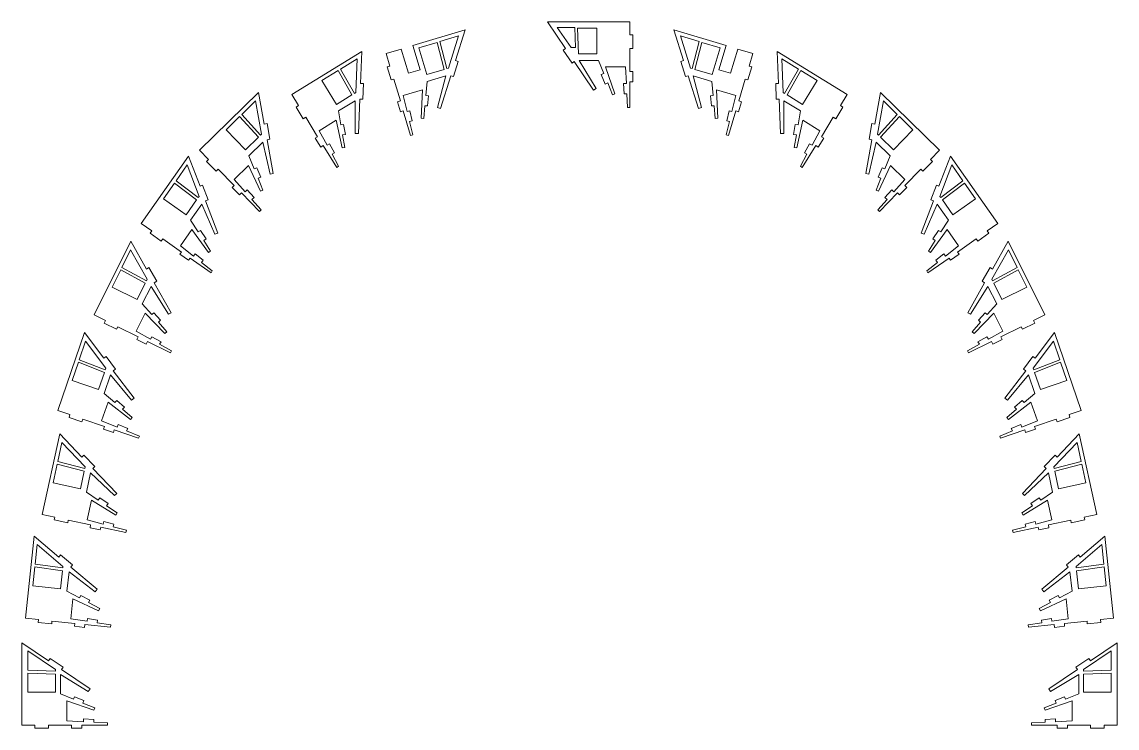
# Model space of a CAD drawing. Header units: millimetres. Extents: x -2136 to 2622, y -2915 to 1925.
# Drawn here: x 1447 to 2622, y -128 to 629 of the extents above; entities that cross this region are included whole.
import ezdxf

# ---------------------------------------------------------------- set-up
doc = ezdxf.new("R2010")
doc.units = ezdxf.units.MM

msp = doc.modelspace()

# ---------------------------------------------------------------- linework, layer by layer
at = {"color": 7, "linetype": 'Continuous', "lineweight": 15}
for p, q in [((2030, 600.2), (2010.7, 628.8)), ((2010.7, 628.8), (2099.1, 628.8)), ((2099.1, 628.8), (2099.1, 614.9)), ((1866.3, 603.4), (1922.2, 620.1)), ((1895.2, 607.7), (1915.2, 613.7)), ((1915.2, 613.7), (1904.4, 579.2)), ((1922.2, 620.1), (1911.9, 587.3)), ((2021, 622.6), (2039.8, 622.6)), ((2036.1, 601.3), (2021, 622.6)), ((2039.8, 622.6), (2040.6, 601.3)), ((2043.9, 594.5), (2042.8, 622)), ((2042.8, 622), (2063.6, 622)), ((2063.6, 622), (2063.6, 594.5)), ((2099.1, 614.9), (2102.1, 614.9)), ((2102.1, 614.9), (2102.1, 600.2)), ((2146.3, 620.1), (2156.6, 587.3)), ((2202.2, 603.4), (2146.3, 620.1)), ((2173.3, 607.7), (2153.3, 613.7)), ((2153.3, 613.7), (2164.1, 579.2)), ((1837.5, 594.8), (1853.8, 599.7)), ((1861.6, 573.7), (1853.8, 599.7)), ((1874.1, 577.4), (1866.3, 603.4)), ((1872.7, 601), (1892.4, 606.8)), ((1881.3, 572.3), (1872.7, 601)), ((1892.4, 606.8), (1899.9, 577.9)), ((1902.8, 578.7), (1895.2, 607.7)), ((2027.5, 598.6), (2030, 600.2)), ((2040.6, 601.3), (2036.1, 601.3)), ((2102.1, 600.2), (2099.1, 600.2)), ((2099.1, 600.2), (2099.1, 575.7)), ((2165.7, 578.7), (2173.3, 607.7)), ((2176.1, 606.8), (2168.6, 577.9)), ((2195.8, 601), (2176.1, 606.8)), ((2187.2, 572.3), (2195.8, 601)), ((2194.4, 577.4), (2202.2, 603.4)), ((2206.9, 573.7), (2214.7, 599.7)), ((2231, 594.8), (2214.7, 599.7)), ((1736.3, 550.8), (1811.5, 597.2)), ((1788.7, 578.2), (1806.4, 589.1)), ((1806.4, 589.1), (1804.9, 553.1)), ((1811.5, 597.2), (1810.1, 562.8)), ((1841.5, 581.5), (1837.5, 594.8)), ((2037, 584.5), (2027.5, 598.6)), ((2063.6, 594.5), (2043.9, 594.5)), ((2065.5, 587.5), (2044.6, 587.5)), ((2044.6, 587.5), (2062.9, 557.5)), ((2071.2, 573.5), (2065.5, 587.5)), ((2227, 581.5), (2231, 594.8)), ((2257, 597.2), (2258.4, 562.8)), ((2332.2, 550.8), (2257, 597.2)), ((2279.8, 578.2), (2262.1, 589.1)), ((2262.1, 589.1), (2263.6, 553.1)), ((1768.7, 565.8), (1786.1, 576.6)), ((1786.1, 576.6), (1800.9, 550.6)), ((1803.5, 552.2), (1788.7, 578.2)), ((1838.6, 580.7), (1841.5, 581.5)), ((1842.8, 566.6), (1838.6, 580.7)), ((1861.6, 573.7), (1874.1, 577.4)), ((1899.9, 577.9), (1881.3, 572.3)), ((1904.4, 579.2), (1902.8, 578.7)), ((1914.8, 586.4), (1909.7, 570.2)), ((1911.9, 587.3), (1914.8, 586.4)), ((2039.4, 586.2), (2037, 584.5)), ((2060.1, 555.7), (2039.4, 586.2)), ((2094.4, 580.5), (2072.9, 580.5)), ((2072.9, 580.5), (2082.9, 551.7)), ((2095.3, 562.8), (2094.4, 580.5)), ((2099.1, 575.7), (2102.1, 575.7)), ((2102.1, 575.7), (2102.1, 564.6)), ((2156.6, 587.3), (2153.7, 586.4)), ((2153.7, 586.4), (2158.8, 570.2)), ((2164.1, 579.2), (2165.7, 578.7)), ((2168.6, 577.9), (2187.2, 572.3)), ((2206.9, 573.7), (2194.4, 577.4)), ((2225.7, 566.6), (2229.9, 580.7)), ((2229.9, 580.7), (2227, 581.5)), ((2265, 552.2), (2279.8, 578.2)), ((2282.4, 576.6), (2267.6, 550.6)), ((2299.9, 565.8), (2282.4, 576.6)), ((1784.4, 540.4), (1768.7, 565.8)), ((1845.7, 567.5), (1842.8, 566.6)), ((1852.8, 544), (1845.7, 567.5)), ((1881.5, 564.9), (1880.1, 549.8)), ((1901.5, 570.9), (1881.5, 564.9)), ((1892.6, 536.9), (1901.5, 570.9)), ((1906.9, 571.1), (1895.9, 535.9)), ((1909.7, 570.2), (1906.9, 571.1)), ((2068.4, 572.4), (2071.2, 573.5)), ((2072.5, 562.2), (2068.4, 572.4)), ((2102.1, 564.6), (2099.1, 564.6)), ((2099.1, 564.6), (2099.1, 537)), ((2158.8, 570.2), (2161.6, 571.1)), ((2161.6, 571.1), (2172.6, 535.9)), ((2167, 570.9), (2187, 564.9)), ((2175.9, 536.9), (2167, 570.9)), ((2187, 564.9), (2188.4, 549.8)), ((2215.8, 544), (2222.8, 567.5)), ((2222.8, 567.5), (2225.7, 566.6)), ((2284.1, 540.4), (2299.9, 565.8)), ((1637.5, 491.3), (1700.7, 553)), ((1700.7, 553), (1706.8, 519.2)), ((1804.9, 553.1), (1803.5, 552.2)), ((1810.1, 562.8), (1813.1, 562.7)), ((1813.1, 562.7), (1812.4, 545.8)), ((1876.4, 556.1), (1855.8, 549.9)), ((1875.1, 525.6), (1876.4, 556.1)), ((2062.9, 557.5), (2060.1, 555.7)), ((2075.3, 563.3), (2072.5, 562.2)), ((2080.4, 550.7), (2075.3, 563.3)), ((2092.3, 562.6), (2095.3, 562.8)), ((2092.9, 551.6), (2092.3, 562.6)), ((2192.1, 556.1), (2212.7, 549.9)), ((2193.4, 525.6), (2192.1, 556.1)), ((2258.4, 562.8), (2255.5, 562.7)), ((2255.5, 562.7), (2256.1, 545.8)), ((2263.6, 553.1), (2265, 552.2)), ((2367.8, 553), (2361.7, 519.2)), ((2431, 491.3), (2367.8, 553)), ((1682.6, 529.5), (1697.5, 544.1)), ((1697.5, 544.1), (1704, 508.6)), ((1743.5, 539), (1736.3, 550.8)), ((1800.9, 550.6), (1784.4, 540.4)), ((1804.3, 544.3), (1786.5, 533.3)), ((1804.5, 509.2), (1804.3, 544.3)), ((1809.4, 545.9), (1807.9, 509.1)), ((1812.4, 545.8), (1809.4, 545.9)), ((1849.9, 543.1), (1852.8, 544)), ((1853.1, 532.5), (1849.9, 543.1)), ((1855.8, 549.9), (1860.1, 532.7)), ((1880.1, 549.8), (1883.1, 549.6)), ((1883.1, 549.6), (1882.1, 538.7)), ((2082.9, 551.7), (2080.4, 550.7)), ((2095.8, 551.7), (2092.9, 551.6)), ((2096.6, 537), (2095.8, 551.7)), ((2188.4, 549.8), (2185.4, 549.6)), ((2185.4, 549.6), (2186.4, 538.7)), ((2212.7, 549.9), (2208.4, 532.7)), ((2215.5, 532.5), (2218.6, 543.1)), ((2218.6, 543.1), (2215.8, 544)), ((2256.1, 545.8), (2259.1, 545.9)), ((2259.1, 545.9), (2260.6, 509.1)), ((2264, 509.2), (2264.2, 544.3)), ((2264.2, 544.3), (2282, 533.3)), ((2267.6, 550.6), (2284.1, 540.4)), ((2325, 539), (2332.2, 550.8)), ((2371, 544.1), (2364.6, 508.6)), ((2385.9, 529.5), (2371, 544.1)), ((1702.7, 507.4), (1682.6, 529.5)), ((1741, 537.4), (1743.5, 539)), ((1748.7, 524.9), (1741, 537.4)), ((1786.5, 533.3), (1789.1, 518.4)), ((1855.9, 533.4), (1853.1, 532.5)), ((1863.8, 506.9), (1855.9, 533.4)), ((1860.1, 532.7), (1863, 533.4)), ((1863, 533.4), (1865.6, 522.6)), ((1879.1, 538.9), (1877.9, 525.4)), ((1882.1, 538.7), (1879.1, 538.9)), ((1895.9, 535.9), (1892.6, 536.9)), ((2099.1, 537), (2096.6, 537)), ((2172.6, 535.9), (2175.9, 536.9)), ((2186.4, 538.7), (2189.4, 538.9)), ((2189.4, 538.9), (2190.6, 525.4)), ((2205.5, 533.4), (2202.9, 522.6)), ((2204.7, 506.9), (2212.6, 533.4)), ((2208.4, 532.7), (2205.5, 533.4)), ((2212.6, 533.4), (2215.5, 532.5)), ((2282, 533.3), (2279.5, 518.4)), ((2319.8, 524.9), (2327.5, 537.4)), ((2327.5, 537.4), (2325, 539)), ((2365.8, 507.4), (2385.9, 529.5)), ((1665.8, 513.1), (1680.4, 527.4)), ((1680.4, 527.4), (1700.6, 505.3)), ((1706.8, 519.2), (1709.8, 519.7)), ((1709.8, 519.7), (1712.8, 503.1)), ((1751.3, 526.5), (1748.7, 524.9)), ((1764.1, 505.6), (1751.3, 526.5)), ((1783.9, 523.4), (1765.6, 512.1)), ((1790.5, 493.7), (1783.9, 523.4)), ((1789.1, 518.4), (1792, 518.9)), ((1792, 518.9), (1793.9, 508.1)), ((1865.6, 522.6), (1862.7, 521.9)), ((1862.7, 521.9), (1866.3, 507.6)), ((1877.9, 525.4), (1875.1, 525.6)), ((2190.6, 525.4), (2193.4, 525.6)), ((2205.8, 521.9), (2202.3, 507.6)), ((2202.9, 522.6), (2205.8, 521.9)), ((2276.5, 518.9), (2274.6, 508.1)), ((2279.5, 518.4), (2276.5, 518.9)), ((2278, 493.7), (2284.6, 523.4)), ((2284.6, 523.4), (2302.9, 512.1)), ((2304.4, 505.6), (2317.2, 526.5)), ((2317.2, 526.5), (2319.8, 524.9)), ((2358.7, 519.7), (2355.7, 503.1)), ((2361.7, 519.2), (2358.7, 519.7)), ((2388.1, 527.4), (2367.9, 505.3)), ((2402.7, 513.1), (2388.1, 527.4)), ((1686.7, 491.7), (1665.8, 513.1)), ((1700.6, 505.3), (1686.7, 491.7)), ((1704, 508.6), (1702.7, 507.4)), ((1761.6, 504), (1764.1, 505.6)), ((1765.6, 512.1), (1774.2, 496.6)), ((1793.9, 508.1), (1790.9, 507.6)), ((1790.9, 507.6), (1793.2, 494.2)), ((1807.9, 509.1), (1804.5, 509.2)), ((1866.3, 507.6), (1863.8, 506.9)), ((2202.3, 507.6), (2204.7, 506.9)), ((2260.6, 509.1), (2264, 509.2)), ((2274.6, 508.1), (2277.6, 507.6)), ((2277.6, 507.6), (2275.3, 494.2)), ((2302.9, 512.1), (2294.4, 496.6)), ((2306.9, 504), (2304.4, 505.6)), ((2364.6, 508.6), (2365.8, 507.4)), ((2367.9, 505.3), (2381.8, 491.7)), ((2381.8, 491.7), (2402.7, 513.1)), ((1705.2, 499.9), (1690.3, 485.3)), ((1713.1, 465.6), (1705.2, 499.9)), ((1712.8, 503.1), (1709.9, 502.5)), ((1709.9, 502.5), (1716.5, 466.3)), ((1767.4, 494.6), (1761.6, 504)), ((1770, 496.2), (1767.4, 494.6)), ((1784.5, 472.7), (1770, 496.2)), ((1774.2, 496.6), (1776.8, 498)), ((1776.8, 498), (1782.1, 488.4)), ((1793.2, 494.2), (1790.5, 493.7)), ((2275.3, 494.2), (2278, 493.7)), ((2284, 472.7), (2298.5, 496.2)), ((2291.7, 498), (2286.4, 488.4)), ((2294.4, 496.6), (2291.7, 498)), ((2298.5, 496.2), (2301.1, 494.6)), ((2301.1, 494.6), (2306.9, 504)), ((2358.7, 502.5), (2352.1, 466.3)), ((2355.4, 465.6), (2363.3, 499.9)), ((2355.7, 503.1), (2358.7, 502.5)), ((2363.3, 499.9), (2378.2, 485.3)), ((1574.8, 412.7), (1625.7, 484.9)), ((1625.7, 484.9), (1637.9, 452.7)), ((1647.1, 481.4), (1637.5, 491.3)), ((1690.3, 485.3), (1696, 471.2)), ((1782.1, 488.4), (1779.5, 486.9)), ((1779.5, 486.9), (1786.6, 474)), ((2289, 486.9), (2281.9, 474)), ((2286.4, 488.4), (2289, 486.9)), ((2378.2, 485.3), (2372.5, 471.2)), ((2421.4, 481.4), (2431, 491.3)), ((2442.8, 484.9), (2430.6, 452.7)), ((2493.7, 412.7), (2442.8, 484.9)), ((1612.2, 458.5), (1624.2, 475.5)), ((1624.2, 475.5), (1637, 441.8)), ((1645, 479.3), (1647.1, 481.4)), ((1655.3, 468.8), (1645, 479.3)), ((1657.4, 470.9), (1655.3, 468.8)), ((1674.5, 453.3), (1657.4, 470.9)), ((1689.9, 475), (1674.5, 460)), ((1702.9, 447.5), (1689.9, 475)), ((1696, 471.2), (1698.8, 472.4)), ((1698.8, 472.4), (1703, 462.3)), ((1786.6, 474), (1784.5, 472.7)), ((2281.9, 474), (2284, 472.7)), ((2369.7, 472.4), (2365.5, 462.3)), ((2365.7, 447.5), (2378.6, 475)), ((2372.5, 471.2), (2369.7, 472.4)), ((2378.6, 475), (2394, 460)), ((2394, 453.3), (2411.1, 470.9)), ((2411.1, 470.9), (2413.2, 468.8)), ((2413.2, 468.8), (2423.5, 479.3)), ((2423.5, 479.3), (2421.4, 481.4)), ((2444.3, 475.5), (2431.5, 441.8)), ((2456.3, 458.5), (2444.3, 475.5)), ((1636, 440.4), (1612.2, 458.5)), ((1674.5, 460), (1686.3, 446.7)), ((1703, 462.3), (1700.2, 461.1)), ((1700.2, 461.1), (1705.4, 448.5)), ((1716.5, 466.3), (1713.1, 465.6)), ((2352.1, 466.3), (2355.4, 465.6)), ((2368.3, 461.1), (2363.1, 448.5)), ((2365.5, 462.3), (2368.3, 461.1)), ((2394, 460), (2382.2, 446.7)), ((2432.5, 440.4), (2456.3, 458.5)), ((1598.6, 439.3), (1610.5, 456)), ((1610.5, 456), (1634.3, 437.9)), ((1637.9, 452.7), (1640.7, 453.8)), ((1640.7, 453.8), (1646.7, 438)), ((1672.4, 451.2), (1674.5, 453.3)), ((1680.1, 443.3), (1672.4, 451.2)), ((1686.3, 446.7), (1688.5, 448.7)), ((1688.5, 448.7), (1695.9, 440.4)), ((1705.4, 448.5), (1702.9, 447.5)), ((2363.1, 448.5), (2365.7, 447.5)), ((2380, 448.7), (2372.6, 440.4)), ((2382.2, 446.7), (2380, 448.7)), ((2388.4, 443.3), (2396.1, 451.2)), ((2396.1, 451.2), (2394, 453.3)), ((2427.8, 453.8), (2421.8, 438)), ((2430.6, 452.7), (2427.8, 453.8)), ((2458, 456), (2434.2, 437.9)), ((2469.9, 439.3), (2458, 456)), ((1623.1, 422), (1598.6, 439.3)), ((1634.3, 437.9), (1623.1, 422)), ((1637, 441.8), (1636, 440.4)), ((1646.7, 438), (1643.9, 436.9)), ((1643.9, 436.9), (1657, 402.4)), ((1682.3, 445.4), (1680.1, 443.3)), ((1701.6, 425.7), (1682.3, 445.4)), ((1695.9, 440.4), (1693.6, 438.4)), ((1693.6, 438.4), (1703.4, 427.4)), ((2374.9, 438.4), (2365.1, 427.4)), ((2366.9, 425.7), (2386.2, 445.4)), ((2372.6, 440.4), (2374.9, 438.4)), ((2386.2, 445.4), (2388.4, 443.3)), ((2424.6, 436.9), (2411.5, 402.4)), ((2421.8, 438), (2424.6, 436.9)), ((2431.5, 441.8), (2432.5, 440.4)), ((2434.2, 437.9), (2445.4, 422)), ((2445.4, 422), (2469.9, 439.3)), ((1639.8, 433.4), (1627.8, 416.3)), ((1653.8, 401.2), (1639.8, 433.4)), ((1703.4, 427.4), (1701.6, 425.7)), ((2365.1, 427.4), (2366.9, 425.7)), ((2414.7, 401.2), (2428.7, 433.4)), ((2428.7, 433.4), (2440.7, 416.3)), ((1586.1, 404.7), (1574.8, 412.7)), ((1627.8, 416.3), (1636, 403.6)), ((2440.7, 416.3), (2432.5, 403.6)), ((2482.4, 404.7), (2493.7, 412.7)), ((1584.3, 402.3), (1586.1, 404.7)), ((1596.3, 393.8), (1584.3, 402.3)), ((1629.2, 406.2), (1616.9, 388.7)), ((1647, 381.5), (1629.2, 406.2)), ((1636, 403.6), (1638.5, 405.2)), ((1638.5, 405.2), (1644.5, 396.1)), ((1657, 402.4), (1653.8, 401.2)), ((2411.5, 402.4), (2414.7, 401.2)), ((2421.5, 381.5), (2439.3, 406.2)), ((2430, 405.2), (2424, 396.1)), ((2432.5, 403.6), (2430, 405.2)), ((2439.3, 406.2), (2451.7, 388.7)), ((2472.2, 393.8), (2484.2, 402.3)), ((2484.2, 402.3), (2482.4, 404.7)), ((1524.2, 314.8), (1563.6, 393.9)), ((1563.6, 393.9), (1580.5, 363.9)), ((1598.1, 396.3), (1596.3, 393.8)), ((1618.1, 382.1), (1598.1, 396.3)), ((1616.9, 388.7), (1630.8, 377.7)), ((1644.5, 396.1), (1641.9, 394.4)), ((1641.9, 394.4), (1649.3, 383)), ((2426.6, 394.4), (2419.2, 383)), ((2424, 396.1), (2426.6, 394.4)), ((2451.7, 388.7), (2437.7, 377.7)), ((2450.4, 382.1), (2470.4, 396.3)), ((2470.4, 396.3), (2472.2, 393.8)), ((2504.9, 393.9), (2488, 363.9)), ((2544.3, 314.8), (2504.9, 393.9)), ((1554.2, 365.7), (1563.5, 384.4)), ((1563.5, 384.4), (1581.3, 352.9)), ((1616.4, 379.7), (1618.1, 382.1)), ((1625.4, 373.3), (1616.4, 379.7)), ((1630.8, 377.7), (1632.7, 380.1)), ((1632.7, 380.1), (1641.4, 373.3)), ((1649.3, 383), (1647, 381.5)), ((2419.2, 383), (2421.5, 381.5)), ((2435.8, 380.1), (2427.1, 373.3)), ((2437.7, 377.7), (2435.8, 380.1)), ((2443.1, 373.3), (2452.1, 379.7)), ((2452.1, 379.7), (2450.4, 382.1)), ((2505, 384.4), (2487.2, 352.9)), ((2514.3, 365.7), (2505, 384.4)), ((1580.5, 351.4), (1554.2, 365.7)), ((1580.5, 363.9), (1583.1, 365.4)), ((1583.1, 365.4), (1591.5, 350.7)), ((1627.2, 375.7), (1625.4, 373.3)), ((1649.7, 359.8), (1627.2, 375.7)), ((1641.4, 373.3), (1639.6, 370.9)), ((1639.6, 370.9), (1651.1, 361.9)), ((2428.9, 370.9), (2417.4, 361.9)), ((2418.8, 359.8), (2441.4, 375.7)), ((2427.1, 373.3), (2428.9, 370.9)), ((2441.4, 375.7), (2443.1, 373.3)), ((2485.4, 365.4), (2477, 350.7)), ((2488, 363.9), (2485.4, 365.4)), ((2488, 351.4), (2514.3, 365.7)), ((1543.8, 344.6), (1552.9, 363)), ((1552.9, 363), (1579.2, 348.7)), ((1581.3, 352.9), (1580.5, 351.4)), ((1651.1, 361.9), (1649.7, 359.8)), ((2417.4, 361.9), (2418.8, 359.8)), ((2487.2, 352.9), (2488, 351.4)), ((2515.6, 363), (2489.3, 348.7)), ((2524.8, 344.6), (2515.6, 363)), ((1570.5, 331.3), (1543.8, 344.6)), ((1579.2, 348.7), (1570.5, 331.3)), ((1585.4, 345.2), (1576, 326.4)), ((1604.1, 315.4), (1585.4, 345.2)), ((1591.5, 350.7), (1588.9, 349.2)), ((1588.9, 349.2), (1607, 317.1)), ((2479.6, 349.2), (2461.5, 317.1)), ((2464.4, 315.4), (2483.1, 345.2)), ((2477, 350.7), (2479.6, 349.2)), ((2483.1, 345.2), (2492.5, 326.4)), ((2489.3, 348.7), (2498, 331.3)), ((2498, 331.3), (2524.8, 344.6)), ((1576, 326.4), (1586.1, 315.1)), ((2492.5, 326.4), (2482.4, 315.1)), ((1536.6, 308.6), (1524.2, 314.8)), ((1535.2, 305.9), (1536.6, 308.6)), ((1548.4, 299.4), (1535.2, 305.9)), ((1579, 316.6), (1569.4, 297.4)), ((1600.3, 294.9), (1579, 316.6)), ((1586.1, 315.1), (1588.4, 317.1)), ((1588.4, 317.1), (1595.6, 308.9)), ((1595.6, 308.9), (1593.4, 306.9)), ((1593.4, 306.9), (1602.4, 296.7)), ((1607, 317.1), (1604.1, 315.4)), ((2461.5, 317.1), (2464.4, 315.4)), ((2475.1, 306.9), (2466.1, 296.7)), ((2468.2, 294.9), (2489.5, 316.6)), ((2480.2, 317.1), (2472.9, 308.9)), ((2472.9, 308.9), (2475.1, 306.9)), ((2482.4, 315.1), (2480.2, 317.1)), ((2489.5, 316.6), (2499.1, 297.4)), ((2520.1, 299.4), (2533.3, 305.9)), ((2531.9, 308.6), (2544.3, 314.8)), ((2533.3, 305.9), (2531.9, 308.6)), ((1485.3, 212.3), (1514, 295.8)), ((1514, 295.8), (1534.7, 268.4)), ((1549.7, 302), (1548.4, 299.4)), ((1571.7, 291.1), (1549.7, 302)), ((1569.4, 297.4), (1584.9, 288.7)), ((1602.4, 296.7), (1600.3, 294.9)), ((2466.1, 296.7), (2468.2, 294.9)), ((2499.1, 297.4), (2483.6, 288.7)), ((2496.8, 291.1), (2518.8, 302)), ((2518.8, 302), (2520.1, 299.4)), ((2554.6, 295.8), (2533.8, 268.4)), ((2583.2, 212.3), (2554.6, 295.8)), ((1508.4, 266.7), (1515.1, 286.4)), ((1515.1, 286.4), (1536.9, 257.6)), ((1570.3, 288.4), (1571.7, 291.1)), ((1580.3, 283.5), (1570.3, 288.4)), ((1581.6, 286.2), (1580.3, 283.5)), ((1606.3, 273.9), (1581.6, 286.2)), ((1584.9, 288.7), (1586.4, 291.3)), ((1586.4, 291.3), (1596.1, 285.9)), ((1596.1, 285.9), (1594.6, 283.3)), ((1594.6, 283.3), (1607.4, 276.1)), ((2473.9, 283.3), (2461.1, 276.1)), ((2462.2, 273.9), (2486.9, 286.2)), ((2482.1, 291.3), (2472.4, 285.9)), ((2472.4, 285.9), (2473.9, 283.3)), ((2483.6, 288.7), (2482.1, 291.3)), ((2486.9, 286.2), (2488.3, 283.5)), ((2488.3, 283.5), (2498.2, 288.4)), ((2498.2, 288.4), (2496.8, 291.1)), ((2553.4, 286.4), (2531.6, 257.6)), ((2560.1, 266.7), (2553.4, 286.4)), ((1607.4, 276.1), (1606.3, 273.9)), ((2461.1, 276.1), (2462.2, 273.9)), ((1500.7, 244.4), (1507.4, 263.9)), ((1507.4, 263.9), (1535.4, 253.1)), ((1536.3, 256), (1508.4, 266.7)), ((1534.7, 268.4), (1537.1, 270.2)), ((1537.1, 270.2), (1547.3, 256.7)), ((2531.4, 270.2), (2521.2, 256.7)), ((2533.8, 268.4), (2531.4, 270.2)), ((2532.2, 256), (2560.1, 266.7)), ((2561.1, 263.9), (2533.2, 253.1)), ((2567.8, 244.4), (2561.1, 263.9)), ((1535.4, 253.1), (1529, 234.7)), ((1541.9, 250.4), (1535.1, 230.6)), ((1536.9, 257.6), (1536.3, 256)), ((1564.4, 223.4), (1541.9, 250.4)), ((1547.3, 256.7), (1544.9, 254.9)), ((1544.9, 254.9), (1567.1, 225.4)), ((2523.6, 254.9), (2501.4, 225.4)), ((2504.1, 223.4), (2526.6, 250.4)), ((2521.2, 256.7), (2523.6, 254.9)), ((2526.6, 250.4), (2533.4, 230.6)), ((2531.6, 257.6), (2532.2, 256)), ((2533.2, 253.1), (2539.5, 234.7)), ((1529, 234.7), (1500.7, 244.4)), ((2539.5, 234.7), (2567.8, 244.4)), ((1535.1, 230.6), (1546.6, 220.7)), ((1567.1, 225.4), (1564.4, 223.4)), ((2501.4, 225.4), (2504.1, 223.4)), ((2533.4, 230.6), (2521.9, 220.7)), ((1498.4, 207.8), (1485.3, 212.3)), ((1539.4, 221.3), (1532.4, 201)), ((1563.4, 202.5), (1539.4, 221.3)), ((1546.6, 220.7), (1548.6, 223)), ((1548.6, 223), (1556.9, 215.8)), ((1556.9, 215.8), (1554.9, 213.5)), ((1554.9, 213.5), (1565.2, 204.6)), ((2513.6, 213.5), (2503.3, 204.6)), ((2505.1, 202.5), (2529.1, 221.3)), ((2519.9, 223), (2511.7, 215.8)), ((2511.7, 215.8), (2513.6, 213.5)), ((2521.9, 220.7), (2519.9, 223)), ((2529.1, 221.3), (2536.1, 201)), ((2570.1, 207.8), (2583.2, 212.3)), ((1497.4, 204.9), (1498.4, 207.8)), ((1511.3, 200.2), (1497.4, 204.9)), ((1512.3, 203), (1511.3, 200.2)), ((1535.5, 195), (1512.3, 203)), ((1532.4, 201), (1548.9, 194.4)), ((1565.2, 204.6), (1563.4, 202.5)), ((2503.3, 204.6), (2505.1, 202.5)), ((2536.1, 201), (2519.6, 194.4)), ((2533.1, 195), (2556.2, 203)), ((2556.2, 203), (2557.2, 200.2)), ((2557.2, 200.2), (2571.1, 204.9)), ((2571.1, 204.9), (2570.1, 207.8)), ((1534.5, 192.2), (1535.5, 195)), ((1545, 188.6), (1534.5, 192.2)), ((1545.9, 191.4), (1545, 188.6)), ((1572, 182.5), (1545.9, 191.4)), ((1548.9, 194.4), (1550, 197.2)), ((1550, 197.2), (1560.3, 193.1)), ((1560.3, 193.1), (1559.2, 190.3)), ((1559.2, 190.3), (1572.9, 184.9)), ((2509.3, 190.3), (2495.7, 184.9)), ((2496.5, 182.5), (2522.6, 191.4)), ((2518.5, 197.2), (2508.2, 193.1)), ((2508.2, 193.1), (2509.3, 190.3)), ((2519.6, 194.4), (2518.5, 197.2)), ((2522.6, 191.4), (2523.5, 188.6)), ((2523.5, 188.6), (2534, 192.2)), ((2534, 192.2), (2533.1, 195)), ((1468.7, 100.8), (1487.4, 187.1)), ((1485.3, 157.6), (1489.7, 177.9)), ((1487.4, 187.1), (1511.2, 162.3)), ((1489.7, 177.9), (1514.7, 151.8)), ((1572.9, 184.9), (1572, 182.5)), ((2495.7, 184.9), (2496.5, 182.5)), ((2578.8, 177.9), (2553.8, 151.8)), ((2581.1, 187.1), (2557.3, 162.3)), ((2583.2, 157.6), (2578.8, 177.9)), ((2599.8, 100.8), (2581.1, 187.1)), ((1480.3, 134.6), (1484.7, 154.6)), ((1484.7, 154.6), (1513.7, 147.2)), ((1514.3, 150.2), (1485.3, 157.6)), ((1511.2, 162.3), (1513.4, 164.4)), ((1513.4, 164.4), (1525.1, 152.1)), ((2555.1, 164.4), (2543.4, 152.1)), ((2554.2, 150.2), (2583.2, 157.6)), ((2583.8, 154.6), (2554.8, 147.2)), ((2557.3, 162.3), (2555.1, 164.4)), ((2588.2, 134.6), (2583.8, 154.6)), ((1513.7, 147.2), (1509.6, 128.2)), ((1514.7, 151.8), (1514.3, 150.2)), ((1520.6, 145.3), (1516.1, 124.8)), ((1546, 121.1), (1520.6, 145.3)), ((1525.1, 152.1), (1522.9, 150.1)), ((1522.9, 150.1), (1548.5, 123.4)), ((2545.6, 150.1), (2520.1, 123.4)), ((2522.5, 121.1), (2548, 145.3)), ((2543.4, 152.1), (2545.6, 150.1)), ((2548, 145.3), (2552.4, 124.8)), ((2553.8, 151.8), (2554.2, 150.2)), ((2554.8, 147.2), (2558.9, 128.2)), ((1509.6, 128.2), (1480.3, 134.6)), ((2558.9, 128.2), (2588.2, 134.6)), ((1516.1, 124.8), (1528.7, 116.3)), ((1528.7, 116.3), (1530.4, 118.8)), ((1530.4, 118.8), (1539.4, 112.7)), ((1548.5, 123.4), (1546, 121.1)), ((2520.1, 123.4), (2522.5, 121.1)), ((2538.1, 118.8), (2529.1, 112.7)), ((2539.8, 116.3), (2538.1, 118.8)), ((2552.4, 124.8), (2539.8, 116.3)), ((1521.4, 116.1), (1516.9, 95.1)), ((1547.5, 100.2), (1521.4, 116.1)), ((1539.4, 112.7), (1537.7, 110.2)), ((1537.7, 110.2), (1549, 102.5)), ((2530.8, 110.2), (2519.5, 102.5)), ((2521, 100.2), (2547.1, 116.1)), ((2529.1, 112.7), (2530.8, 110.2)), ((2547.1, 116.1), (2551.6, 95.1)), ((1482.3, 97.9), (1468.7, 100.8)), ((1481.6, 94.9), (1482.3, 97.9)), ((1496, 91.8), (1481.6, 94.9)), ((1496.6, 94.7), (1496, 91.8)), ((1520.6, 89.6), (1496.6, 94.7)), ((1516.9, 95.1), (1534, 90.5)), ((1549, 102.5), (1547.5, 100.2)), ((2519.5, 102.5), (2521, 100.2)), ((2551.6, 95.1), (2534.5, 90.5)), ((2547.9, 89.6), (2571.9, 94.7)), ((2571.9, 94.7), (2572.5, 91.8)), ((2572.5, 91.8), (2586.9, 94.9)), ((2586.3, 97.9), (2599.8, 100.8)), ((2586.9, 94.9), (2586.3, 97.9)), ((1520, 86.6), (1520.6, 89.6)), ((1530.8, 84.3), (1520, 86.6)), ((1531.4, 87.2), (1530.8, 84.3)), ((1558.4, 81.4), (1531.4, 87.2)), ((1534, 90.5), (1534.8, 93.4)), ((1534.8, 93.4), (1545.5, 90.5)), ((1545.5, 90.5), (1544.7, 87.6)), ((1544.7, 87.6), (1558.9, 83.8)), ((1558.9, 83.8), (1558.4, 81.4)), ((2523.8, 87.6), (2509.6, 83.8)), ((2509.6, 83.8), (2510.1, 81.4)), ((2510.1, 81.4), (2537.1, 87.2)), ((2533.7, 93.4), (2523, 90.5)), ((2523, 90.5), (2523.8, 87.6)), ((2534.5, 90.5), (2533.7, 93.4)), ((2537.1, 87.2), (2537.7, 84.3)), ((2537.7, 84.3), (2548.6, 86.6)), ((2548.6, 86.6), (2547.9, 89.6)), ((1450.7, -10.5), (1460, 77.4)), ((1460, 77.4), (1486.4, 55.2)), ((2608.5, 77.4), (2582.1, 55.2)), ((2617.8, -10.5), (2608.5, 77.4)), ((1461.1, 47.7), (1463.3, 68.5)), ((1463.3, 68.5), (1490.9, 45.2)), ((2605.2, 68.5), (2577.6, 45.2)), ((2607.4, 47.7), (2605.2, 68.5)), ((1490.7, 43.5), (1461.1, 47.7)), ((1486.4, 55.2), (1488.3, 57.5)), ((1488.3, 57.5), (1501.2, 46.7)), ((2580.2, 57.5), (2567.3, 46.7)), ((2577.8, 43.5), (2607.4, 47.7)), ((2582.1, 55.2), (2580.2, 57.5)), ((1458.6, 24.3), (1460.8, 44.8)), ((1460.8, 44.8), (1490.4, 40.5)), ((1490.4, 40.5), (1488.4, 21.2)), ((1490.9, 45.2), (1490.7, 43.5)), ((1497.4, 39.4), (1495.2, 18.6)), ((1525.3, 18), (1497.4, 39.4)), ((1501.2, 46.7), (1499.3, 44.4)), ((1499.3, 44.4), (1527.5, 20.6)), ((2569.2, 44.4), (2541, 20.6)), ((2543.2, 18), (2571.1, 39.4)), ((2567.3, 46.7), (2569.2, 44.4)), ((2571.1, 39.4), (2573.3, 18.6)), ((2577.6, 45.2), (2577.8, 43.5)), ((2607.7, 44.8), (2578.1, 40.5)), ((2578.1, 40.5), (2580.1, 21.2)), ((2609.9, 24.3), (2607.7, 44.8)), ((1488.4, 21.2), (1458.6, 24.3)), ((2580.1, 21.2), (2609.9, 24.3)), ((1495.2, 18.6), (1508.6, 11.4)), ((1508.6, 11.4), (1510, 14.1)), ((1510, 14.1), (1519.7, 9)), ((1527.5, 20.6), (1525.3, 18)), ((2541, 20.6), (2543.2, 18)), ((2558.5, 14.1), (2548.8, 9)), ((2559.9, 11.4), (2558.5, 14.1)), ((2573.3, 18.6), (2559.9, 11.4)), ((1501.4, 10.4), (1499.2, -10.9)), ((1529, -2.5), (1501.4, 10.4)), ((1519.7, 9), (1518.3, 6.3)), ((1518.3, 6.3), (1530.3, -0.1)), ((2550.2, 6.3), (2538.2, -0.1)), ((2539.5, -2.5), (2567.1, 10.4)), ((2548.8, 9), (2550.2, 6.3)), ((2567.1, 10.4), (2569.3, -10.9)), ((1464.5, -11.9), (1450.7, -10.5)), ((1499.2, -10.9), (1516.7, -13.7)), ((1516.7, -13.7), (1517.2, -10.7)), ((1517.2, -10.7), (1528.1, -12.4)), ((1530.3, -0.1), (1529, -2.5)), ((2538.2, -0.1), (2539.5, -2.5)), ((2551.3, -10.7), (2540.4, -12.4)), ((2551.8, -13.7), (2551.3, -10.7)), ((2569.3, -10.9), (2551.8, -13.7)), ((2604, -11.9), (2617.8, -10.5)), ((1464.2, -14.9), (1464.5, -11.9)), ((1478.8, -16.5), (1464.2, -14.9)), ((1479.1, -13.5), (1478.8, -16.5)), ((1503.5, -16.1), (1479.1, -13.5)), ((1503.1, -19), (1503.5, -16.1)), ((1514.1, -20.2), (1503.1, -19)), ((1514.5, -17.2), (1514.1, -20.2)), ((1541.9, -20.1), (1514.5, -17.2)), ((1528.1, -12.4), (1527.6, -15.4)), ((1527.6, -15.4), (1542.1, -17.6)), ((1542.1, -17.6), (1541.9, -20.1)), ((2540.9, -15.4), (2526.4, -17.6)), ((2526.4, -17.6), (2526.6, -20.1)), ((2526.6, -20.1), (2554, -17.2)), ((2540.4, -12.4), (2540.9, -15.4)), ((2554, -17.2), (2554.4, -20.2)), ((2554.4, -20.2), (2565.4, -19)), ((2565.1, -16.1), (2589.4, -13.5)), ((2565.4, -19), (2565.1, -16.1)), ((2589.4, -13.5), (2589.7, -16.5)), ((2589.7, -16.5), (2604.3, -14.9)), ((2604.3, -14.9), (2604, -11.9)), ((1446.8, -36.8), (1475.4, -56.1)), ((1446.8, -125.2), (1446.8, -36.8)), ((1453.1, -45.3), (1482.9, -65.5)), ((1453.1, -66.2), (1453.1, -45.3)), ((2615.4, -45.3), (2585.6, -65.5)), ((2621.7, -36.8), (2593.1, -56.1)), ((2615.4, -66.2), (2615.4, -45.3)), ((2621.7, -125.2), (2621.7, -36.8)), ((1475.4, -56.1), (1477, -53.6)), ((1477, -53.6), (1491.1, -63)), ((2591.5, -53.6), (2577.4, -63)), ((2593.1, -56.1), (2591.5, -53.6)), ((1482.9, -67.2), (1453.1, -66.2)), ((1453.1, -69.2), (1482.9, -70.2)), ((1453.1, -89.7), (1453.1, -69.2)), ((1482.9, -65.5), (1482.9, -67.2)), ((1482.9, -70.2), (1482.9, -89.7)), ((1491.1, -63), (1489.4, -65.5)), ((1489.4, -65.5), (1519.9, -86.2)), ((2579.1, -65.5), (2548.6, -86.2)), ((2577.4, -63), (2579.1, -65.5)), ((2585.6, -65.5), (2585.6, -67.2)), ((2585.6, -67.2), (2615.4, -66.2)), ((2615.4, -69.2), (2585.6, -70.2)), ((2585.6, -70.2), (2585.6, -89.7)), ((2615.4, -89.7), (2615.4, -69.2)), ((1518.1, -89), (1488.1, -70.7)), ((1488.1, -70.7), (1488.1, -91.6)), ((2550.4, -89), (2580.5, -70.7)), ((2580.5, -70.7), (2580.5, -91.6)), ((1482.9, -89.7), (1453.1, -89.7)), ((1488.1, -91.6), (1502.1, -97.3)), ((1519.9, -86.2), (1518.1, -89)), ((2548.6, -86.2), (2550.4, -89)), ((2580.5, -91.6), (2566.4, -97.3)), ((2585.6, -89.7), (2615.4, -89.7)), ((1495.1, -99), (1495.1, -120.5)), ((1523.9, -109), (1495.1, -99)), ((1502.1, -97.3), (1503.2, -94.5)), ((1503.2, -94.5), (1513.4, -98.6)), ((1513.4, -98.6), (1512.3, -101.4)), ((1512.3, -101.4), (1524.9, -106.4)), ((2556.2, -101.4), (2543.6, -106.4)), ((2544.6, -109), (2573.4, -99)), ((2565.3, -94.5), (2555.1, -98.6)), ((2555.1, -98.6), (2556.2, -101.4)), ((2566.4, -97.3), (2565.3, -94.5)), ((2573.4, -99), (2573.4, -120.5)), ((1524.9, -106.4), (1523.9, -109)), ((2543.6, -106.4), (2544.6, -109)), ((1460.7, -125.2), (1446.8, -125.2)), ((1460.7, -128.2), (1460.7, -125.2)), ((1475.4, -128.2), (1460.7, -128.2)), ((1475.4, -125.2), (1475.4, -128.2)), ((1499.9, -125.2), (1475.4, -125.2)), ((1495.1, -120.5), (1512.8, -121.4)), ((1499.9, -128.2), (1499.9, -125.2)), ((1511, -128.2), (1499.9, -128.2)), ((1511, -125.2), (1511, -128.2)), ((1538.6, -125.2), (1511, -125.2)), ((1512.8, -121.4), (1513, -118.4)), ((1513, -118.4), (1524, -118.9)), ((1524, -118.9), (1523.9, -121.9)), ((1523.9, -121.9), (1538.6, -122.6)), ((1538.6, -122.6), (1538.6, -125.2)), ((2544.6, -121.9), (2529.9, -122.6)), ((2529.9, -122.6), (2529.9, -125.2)), ((2529.9, -125.2), (2557.5, -125.2)), ((2555.5, -118.4), (2544.5, -118.9)), ((2544.5, -118.9), (2544.6, -121.9)), ((2555.7, -121.4), (2555.5, -118.4)), ((2573.4, -120.5), (2555.7, -121.4)), ((2557.5, -125.2), (2557.5, -128.2)), ((2557.5, -128.2), (2568.6, -128.2)), ((2568.6, -125.2), (2593.1, -125.2)), ((2568.6, -128.2), (2568.6, -125.2)), ((2593.1, -125.2), (2593.1, -128.2)), ((2593.1, -128.2), (2607.8, -128.2)), ((2607.8, -125.2), (2621.7, -125.2)), ((2607.8, -128.2), (2607.8, -125.2))]:
    msp.add_line(p, q, dxfattribs=at)

doc.saveas('drawing.dxf')
